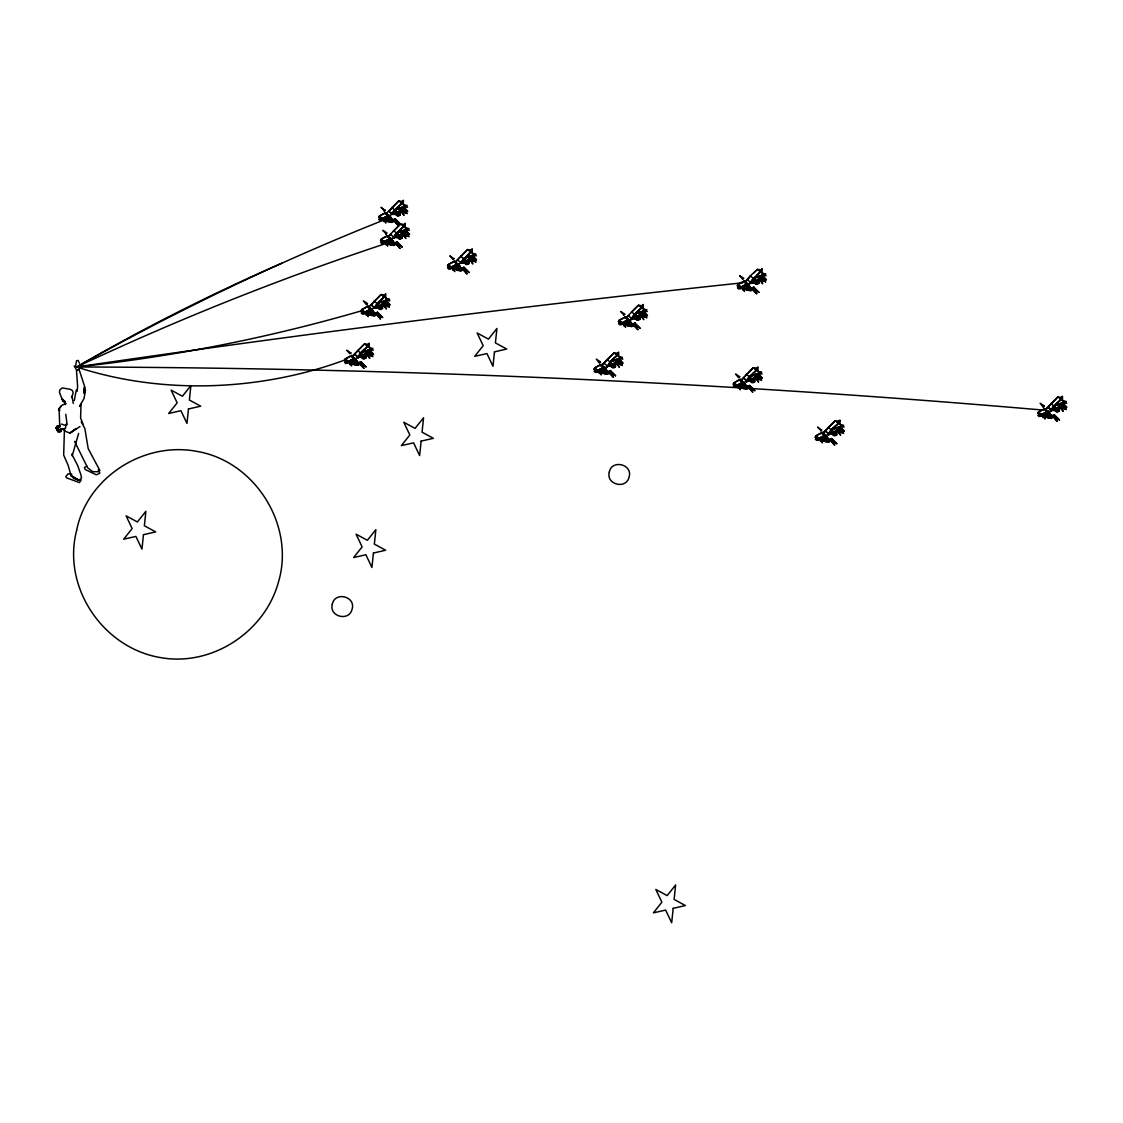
<?xml version="1.0" encoding="UTF-8"?>
<svg xmlns="http://www.w3.org/2000/svg" width="1123" height="1123" viewBox="0 0 1123 1123"><rect width="100%" height="100%" fill="white"/><g stroke="black" fill="none" stroke-linecap="round" stroke-linejoin="round"><path stroke-width="1.5" d="M57.329 427.161L57.343 425.968L59.112 425.631L59.547 426.712L57.68 427.442L58.508 430.46L56.585 427.119L58.031 427.105M66.089 424.101L65.457 428.368L59.561 429.66L61.905 429.66M74.286 400.616L76.308 390.018L77.234 391.211L77.613 386.27L76.448 369.846L74.23 365.986L76.897 367.389M72.209 455.84L78.61 433.422M73.276 403.466L72.026 396.208L71.549 397.528L73.206 393.275L72.518 390.692L70.342 389.33L62.242 387.912L59.884 389.892L59.463 392.376L63.028 401.585L65.008 401.852L65.12 404.547L65.766 403.747L62.144 405.122L59.07 408.519L59.786 427.091L59.954 425.336L57.764 427.245L57.764 428.705L57.273 427.049M363.852 368.26L359.023 362.715L360.806 361.69L366.014 366.87L359.023 362.715L363.852 368.26L360.806 361.69L366.014 366.87M380.43 318.876L375.601 313.331L377.384 312.306L382.606 317.486L375.601 313.331L380.43 318.876L377.384 312.306L382.606 317.486M398.075 225.316L393.261 219.771L395.043 218.76L400.251 223.926L393.261 219.771L398.075 225.316L395.043 218.76L400.251 223.926M399.942 248.394L395.114 242.835L396.896 241.824L402.104 247.004L395.114 242.835L399.942 248.394L396.896 241.824L402.104 247.004M466.929 273.886L462.115 268.341L463.897 267.316L469.105 272.496L462.115 268.341L466.929 273.886L463.897 267.316L469.105 272.496M608.147 372.19L610.351 370.618L608.147 372.19L613.383 377.188L610.351 370.618L615.558 375.784L608.568 371.629L609.873 371.194M632.6 324.589L634.79 323.017L632.6 324.589L637.836 329.586L634.79 323.017L639.998 328.183L633.007 324.028L634.313 323.592M751.498 288.737L753.687 287.165L751.498 288.737L756.734 293.735L753.687 287.165L758.895 292.345L751.905 288.176L753.21 287.741M752.635 392.067L747.82 386.509L749.603 385.498L754.81 390.664L747.82 386.509L752.635 392.067L749.603 385.498L754.81 390.664M834.642 445.115L829.813 439.57L831.596 438.546L836.803 443.725L829.813 439.57L834.642 445.115L831.596 438.546L836.803 443.725M1057.192 421.307L1052.363 415.749L1054.16 414.738L1059.368 419.918L1052.363 415.749L1057.192 421.307L1054.16 414.738L1059.368 419.918M353.731 355.149L364.498 343.919L373.285 350.194L369.748 349.941L373.51 354.349L369.186 350.404L372.822 354.868L368.512 350.952L372.85 356.609L367.474 351.794L370.997 356.033L366.533 352.538L369.818 358.363L365.775 353.155L368.639 355.865L365.017 353.787L366.154 356.651L364.006 354.601L365.986 357.914L362.715 355.696L365.017 358.307L362.125 356.216L364.764 358.855L361.55 356.735L363.515 358.995L360.974 357.268L357.956 356.861L357.69 358.279L360.525 352.945L367.572 346.46L368.807 343.82L366.407 345.491L368.512 344.48L364.498 343.919L351.822 356.623L356.454 360.441M393.906 237.107L393.766 238.273L394.047 236.995L397.051 237.388L399.606 239.115L397.626 236.869L400.855 238.988L398.216 236.349L401.093 238.427L398.791 235.816L402.076 238.048L400.097 234.735L402.245 236.785L401.108 233.907L404.715 235.984L401.866 233.289L405.908 238.497L402.624 232.672L407.088 236.167L403.564 231.914L408.94 236.742L404.589 231.085L408.912 234.988L405.277 230.524L409.586 234.482L405.838 230.075L409.362 230.327L400.574 224.038L387.912 236.756L392.545 240.575M631.8 318.3L631.673 319.465C632.319 313.106 641.065 311.085 642.791 305.133L640.391 306.818M750.613 282.519L750.571 282.547C751.034 280.231 760.004 273.605 761.689 269.295L759.288 270.966M746.613 380.781L746.472 381.946L746.753 380.669L743.665 378.114L742.514 378.956M1051.17 410.021L1051.03 411.186L1051.296 409.909L1048.222 407.368L1047.071 408.196M752.761 373.777L756.369 370.253L757.899 366.954L757.969 371.587L761.717 372.246L759.569 372.906L749.757 381.062L746.753 380.669L746.486 382.087C746.935 375.629 755.905 373.608 757.604 367.614L755.203 369.299L757.309 368.274L753.28 367.712L743.412 378.17L746.486 380.711L749.757 381.062L752.312 382.789L750.332 380.543L753.561 382.662L750.922 380.023L753.8 382.101L751.498 379.49L754.782 381.722L752.789 378.409L754.951 380.458L753.814 377.581L757.421 379.658L754.572 376.963L758.615 382.171L755.33 376.345L759.794 379.827L756.27 375.587L761.633 380.416L757.295 374.745L761.605 378.662L757.983 374.198L762.292 378.156L758.544 373.734L762.068 374.001L753.28 367.712L740.141 380.964M824.507 432.004L825.672 431.176L828.746 433.717L828.479 435.134C828.928 428.677 837.898 426.656 839.597 420.676L837.197 422.346L839.302 421.336L835.287 420.76L822.612 433.478L827.244 437.296M1057.319 403.017L1060.912 399.507L1062.456 396.194L1062.526 400.827L1066.274 401.501L1064.127 402.146L1054.315 410.302L1051.296 409.909L1051.03 411.327C1051.296 404.856 1060.589 402.862 1062.161 396.868L1059.761 398.539L1061.867 397.528L1057.838 396.952L1047.97 407.41L1051.044 409.951L1054.315 410.302L1056.855 412.029L1054.89 409.783L1058.105 411.902L1055.466 409.263L1058.357 411.341L1056.055 408.73L1059.34 410.962L1057.347 407.649L1059.508 409.698L1058.357 406.821L1061.979 408.898L1059.129 406.203L1063.172 411.411L1059.887 405.585L1064.351 409.081L1060.814 404.827L1066.19 409.656L1061.853 403.999L1066.162 407.902L1062.526 403.438L1066.85 407.396L1063.102 402.989L1066.625 403.241L1057.838 396.952L1044.685 410.204M357.69 358.139L357.956 356.861L354.657 359.43L356.496 360.722L351.331 355.472L345.126 358.995L344.438 360.343L346.165 359.851L344.621 362.617L347.175 360.694L345.589 363.543L354.405 358.012L356.496 360.722L355.682 359.809M750.332 275.879L757.379 269.38L766.167 275.668L762.629 275.416L766.391 279.824L762.068 275.865L765.704 280.343L761.394 276.426L765.732 282.084L760.355 277.255L763.879 281.508L759.415 278.013L762.699 283.838L758.657 278.63L761.52 281.326L757.899 279.248L759.036 282.126L756.888 280.076L758.867 283.389L755.582 281.157L757.885 283.768L755.007 281.691L757.646 284.33L754.431 282.21L756.397 284.456L753.842 282.729L750.838 282.336L750.571 283.614C751.119 277.648 760.524 274.854 761.984 268.636L762.054 273.254L765.802 273.928L753.407 278.42L750.332 275.879L744.703 282.098L746.753 283.782L744.212 280.932L738.008 284.47L737.32 285.818L739.046 285.326L737.502 288.092L740.057 286.168L738.471 289.018L747.286 283.487L751.301 288.176L748.62 285.902L751.68 289.481L747.89 286.183L751.68 290.576L747.146 286.463L750.487 290.296L746.304 286.786L750.585 290.857L745.588 287.053L749.336 290.632L744.731 287.376L747.974 290.464L744.086 287.628L746.669 290.099L743.314 287.923L744.535 291.461L742.542 288.218L738.008 284.47L743.791 281.62L745.854 283.319M822.134 434.011L835.287 420.76L844.075 427.049L840.537 426.796L844.285 431.204L839.976 427.245L843.612 431.723L839.288 427.807L843.64 433.464L838.263 428.635L841.787 432.888L837.323 429.393L840.608 435.219L836.565 430.011L839.414 432.72L835.807 430.628L836.944 433.506L834.796 431.457L836.775 434.769L833.491 432.537L835.793 435.163L832.915 433.071L835.554 435.71L832.34 433.59L834.305 435.85L831.75 434.11L828.746 433.717L828.465 434.994L828.606 433.829L825.405 431.218M393.541 230.538L396.616 233.079L409.011 228.573L405.263 227.913L405.192 223.28C403.438 229.106 392.938 234.875 393.78 238.413C394.229 231.956 403.199 229.934 404.898 223.94L402.497 225.625L404.603 224.614L400.574 224.038L393.373 231.071M456.808 260.775L467.575 249.545L476.363 255.819L472.839 255.567L476.587 259.974L472.278 256.03L475.913 260.494L471.59 256.577L475.927 262.235L470.565 257.42L474.088 261.659L469.625 258.178L472.909 263.989L468.867 258.795L471.716 261.491L468.109 259.413L469.246 262.277L467.098 260.227L469.077 263.54L465.792 261.322L468.094 263.933L465.217 261.841L467.856 264.495L464.627 262.375L466.606 264.621L464.052 262.894L463.617 258.571L476.012 254.079L472.264 253.405L472.193 248.787C470.762 253.503 461.202 260.325 460.823 262.67L470.663 252.085L471.899 249.446L469.498 251.131L471.604 250.106L467.575 249.545L454.899 262.249L459.546 266.081M349.815 353.717L346.768 350.208L350.895 353.169M366.688 304.628L367.474 303.786M385.849 234.033L387 232.966L382.859 230.341L386.2 234.131M453.973 258.795L449.86 255.833L453.201 259.638M600.426 362.083L599.359 362.631M391.688 207.46L394.763 210.015L407.158 205.509L403.41 204.849L403.339 200.217C404.406 204.218 384.613 215.223 395.198 214.325C391.829 207.769 402.118 206.534 403.045 200.877L400.644 202.561L402.75 201.536L398.721 200.975L388.853 211.433L391.927 213.974L395.198 214.325L397.753 216.051L395.773 213.805L399.002 215.925L396.363 213.272L399.241 215.363L396.938 212.752L400.223 214.97L398.23 211.657L400.392 213.721L399.241 210.843L402.862 212.921L400.013 210.226L404.055 215.419L400.771 209.608L405.235 213.089L401.697 208.85L407.073 213.679L402.736 208.008L407.045 211.924L403.424 207.46L407.733 211.419L403.985 206.997L407.509 207.25L398.721 200.975L385.582 214.226L385.147 213.216L379.349 216.065L378.676 217.399L380.388 216.921L378.858 219.687L381.413 217.764L379.827 220.613L388.642 215.069L392.643 219.771L389.976 217.483L393.036 221.077L389.246 217.764L393.022 222.172L388.502 218.059L391.843 221.891L387.66 218.367L391.927 222.452L386.93 218.648L390.678 222.214L386.087 218.971L389.316 222.059L385.428 219.224L388.011 221.68L384.656 219.518L385.877 223.056L383.898 219.813L379.349 216.065L385.554 212.528L390.734 217.778L388.418 215.391L382.438 218.606L381.216 220.459L390.65 217.23L387.07 214.535L390.692 217.511M390.706 234.496L393.78 237.037L397.051 237.388L396.587 233.275L406.863 229.232L397.051 237.388L393.822 237.781M370.309 305.765L381.076 294.535L389.863 300.81L386.34 300.557L390.088 304.965L385.765 301.02L389.4 305.484L385.091 301.568L389.428 307.225L384.052 302.41L387.589 306.649L383.125 303.168L386.41 308.979L382.367 303.786L385.217 306.481L381.595 304.403L382.746 307.267L380.585 305.217L382.578 308.53L379.293 306.312L381.595 308.923L378.704 306.832L381.343 309.471L378.128 307.365L380.093 309.611L377.553 307.884C374.17 301.315 384.473 300.094 385.4 294.437L382.999 296.121L385.105 295.096L381.076 294.535L368.4 307.239L373.047 311.071M357.732 357.044L360.497 353.141L370.772 349.113C371.404 353.408 351.331 357.563 360.974 357.268C357.591 350.474 368.428 349.239 369.102 343.161L369.172 347.779L372.92 348.453L360.525 352.945L357.451 350.404M457.707 260.003L460.781 262.543L464.052 262.894L463.588 258.767L473.864 254.739L464.052 262.894L460.795 262.866M600.875 366.084L614.028 352.833L622.816 359.121L619.292 358.855L623.04 363.276L618.717 359.318L622.353 363.782L618.043 359.865L622.381 365.536L617.004 360.708L620.542 364.961L616.078 361.466L619.363 367.291L615.32 362.083L618.169 364.778L614.548 362.701L615.699 365.579L613.537 363.529L615.53 366.842L612.246 364.61L614.548 367.221L611.67 365.143L614.295 367.783L611.08 365.663L613.046 367.909L610.505 366.182C607.122 359.627 617.425 358.405 618.352 352.734L615.951 354.419L618.057 353.408L614.028 352.833L601.352 365.536L605.999 369.369M631.73 318.974L634.958 318.581C631.575 311.801 642.412 310.552 643.086 304.473L643.156 309.106L646.904 309.766L634.509 314.272L634.958 318.581L637.499 320.308L635.534 318.062L638.748 320.181L636.109 317.542L639.001 319.62L636.699 317.009L639.97 319.241L637.99 315.928L640.138 317.977L639.001 315.1L642.623 317.177L639.759 314.482L643.802 319.69L640.531 313.864L644.981 317.346L641.458 313.106L646.834 317.935L642.496 312.264L646.806 316.181L643.17 311.717L647.494 315.675L643.732 311.253L647.269 311.52L638.482 305.231L625.806 317.935L628.88 320.49L631.94 318.188L634.958 318.581L644.756 310.425L634.481 314.468L631.73 318.974L628.599 315.689M747.497 279.838L750.571 282.378L753.842 282.729L753.379 278.616L763.654 274.574L753.842 282.729L750.585 282.715M746.528 381.455L749.294 376.949L751.919 379.111L746.528 381.455L749.757 381.062L749.294 376.949L756.369 370.253M828.493 434.096L831.287 429.997L841.562 425.954L833.912 432.158L828.479 433.773L831.75 434.11C828.367 427.33 839.218 426.094 839.892 420.016L839.962 424.634L843.71 425.308L831.315 429.8L831.75 434.11L828.521 434.503L828.746 433.717M1058.175 404.659L1064.127 402.146L1053.851 406.189L1051.086 410.695L1054.315 410.302L1053.851 406.189L1060.912 399.507M380.557 300.585L384.15 297.076L385.68 293.777L385.765 298.395L389.513 299.069L377.117 303.561L374.324 308.278L371.194 304.993M613.509 358.897L617.103 355.373L618.647 352.075L618.717 356.707L622.465 357.367L610.07 361.873L607.22 367.207L607.487 365.789L610.505 366.182L620.317 358.026L610.042 362.069L607.276 366.575M384.389 220.613L383.898 221.596L383.898 219.813L388.642 215.069L388.221 215.756L390.65 217.23L382.438 218.606L385.329 217.174M386.242 243.691L385.751 244.674L385.751 242.877L390.495 238.132L394.496 242.835L391.829 240.561L394.889 244.14L391.099 240.841L394.889 245.235L390.355 241.122L393.696 244.954L389.513 241.445L393.794 245.516L388.797 241.712L392.531 245.291L387.94 242.035L391.169 245.123L387.281 242.287L389.878 244.758L386.523 242.582L387.744 246.119L385.751 242.877L381.216 239.129L380.529 240.476L382.255 239.985L380.711 242.75L383.266 240.827L381.68 243.677L390.495 238.132L392.587 240.855L390.271 238.455L384.291 241.67L383.069 243.523L392.503 240.308L387.421 235.591L381.216 239.129L387 236.279M366.744 314.173L366.252 315.156L366.238 313.359L370.983 308.628L374.998 313.317L372.331 311.043L375.391 314.622L371.587 311.324L375.377 315.717L370.857 311.604L374.198 315.437L370.014 311.927L374.282 316.012L369.285 312.208L373.033 315.774L368.442 312.531L371.671 315.605L367.783 312.784L370.365 315.24L367.01 313.064L368.232 316.616L366.238 313.359L361.704 309.611L361.016 310.959L362.743 310.467L361.213 313.233L363.768 311.31L362.182 314.159L370.983 308.628L373.089 311.338L370.772 308.951L364.793 312.166L363.557 314.019L373.004 310.79L367.909 306.088L361.704 309.611L367.502 306.761M350.151 363.557L349.66 364.54L349.66 362.743L354.405 358.012L353.998 358.7L358.419 362.701L355.738 360.427L358.798 364.006L355.008 360.708L358.798 365.101L354.264 360.988L357.605 364.821L353.422 361.311L357.704 365.396L352.706 361.592L356.454 365.157L351.85 361.915L355.093 364.989L351.204 362.153L353.787 364.624L350.432 362.448L351.653 365.986L349.66 362.743L345.126 358.995L350.923 356.145M453.243 269.183L452.751 270.166L452.751 268.369L457.496 263.638L461.497 268.327L458.83 266.053L461.89 269.632L458.1 266.333L461.876 270.741L457.356 266.614L460.697 270.446L456.514 266.937L460.795 271.022L455.798 267.218L459.532 270.783L454.941 267.541L458.17 270.615L454.282 267.793L456.879 270.25L453.524 268.088L454.745 271.626L452.751 268.369L448.217 264.621L447.53 265.969L449.242 265.477L447.712 268.257L450.267 266.319L448.681 269.169L457.496 263.638L459.588 266.348L454.408 261.098L448.217 264.621L454.001 261.771L459.504 265.8L450.07 269.029L451.292 267.176L457.272 263.961M599.696 372.485L599.205 373.468L599.191 371.671L603.935 366.926L607.95 371.629L605.283 369.355L608.343 372.934L604.539 369.635L608.329 374.029L603.809 369.916L607.15 373.748L602.967 370.239L607.234 374.31L602.237 370.506L605.985 374.085L601.395 370.829L604.623 373.917L600.735 371.081L603.318 373.552L599.963 371.376L601.184 374.914L599.191 371.671L594.657 367.923L593.969 369.27L595.695 368.779L594.165 371.545L596.72 369.621L595.134 372.471L603.935 366.926L606.041 369.649L603.725 367.249L597.745 370.464L596.51 372.317L605.957 369.088L600.861 364.385L594.657 367.923L600.454 365.073L605.957 369.088L597.745 370.464L600.637 369.046M624.149 324.884L623.644 325.867L623.644 324.07L628.389 319.325L632.403 324.028L629.722 321.754L632.782 325.333L628.992 322.034L632.782 326.428L628.248 322.315L631.589 326.147L627.406 322.638L631.688 326.709L626.69 322.905L630.438 326.484L625.834 323.227L629.077 326.316L625.188 323.48L627.771 325.951L624.416 323.775L625.637 327.312L623.644 324.07L619.11 320.322L618.422 321.669L620.149 321.178L618.605 323.943L621.159 322.02L619.573 324.87L628.389 319.325L628.88 320.49L625.314 316.784L619.11 320.322L624.907 317.472L625.329 318.483L628.866 315.633L627.715 316.475M743.033 289.032L742.542 290.015L742.542 288.218L747.286 283.487L744.212 280.932M738.948 387.365L738.457 388.347L738.457 386.551L743.201 381.806L747.202 386.509L744.535 384.234L747.595 387.814L743.805 384.515L747.581 388.909L743.061 384.796L746.402 388.628L742.219 385.119L746.5 389.19L741.489 385.386L745.237 388.965L740.647 385.708L743.875 388.797L739.987 385.961L742.57 388.432L739.229 386.256L740.436 389.793L738.457 386.551L733.923 382.803L733.235 384.15L734.947 383.659L733.417 386.424L735.972 384.501L734.386 387.351L743.201 381.806L745.293 384.529L742.977 382.129L736.997 385.343L735.776 387.196L745.209 383.968L740.113 379.265L733.923 382.803L739.706 379.953M820.941 440.413L820.45 441.395L820.45 439.598L825.194 434.868L829.209 439.556L826.528 437.282L829.588 440.862L825.798 437.563L829.588 441.957L825.054 437.844L828.395 441.676L824.212 438.167L828.493 442.237L823.496 438.433L827.23 442.013L822.64 438.77L825.868 441.844L821.994 439.009L824.577 441.479L821.222 439.304L822.443 442.841L820.45 439.598L815.916 435.85L815.228 437.198L816.954 436.707L815.41 439.472L817.965 437.549L816.379 440.398L825.194 434.868L827.286 437.577L822.12 432.313L815.916 435.85L821.699 433.001M1043.506 416.605L1043.014 417.588L1043 415.791L1047.745 411.046L1051.76 415.749L1049.093 413.475L1052.153 417.054L1048.349 413.755L1052.139 418.149L1047.619 414.036L1050.96 417.868L1046.776 414.359L1051.044 418.43L1046.046 414.626L1049.794 418.205L1045.204 414.949L1048.433 418.037L1044.544 415.201L1047.127 417.672L1043.772 415.496L1044.994 419.033L1043 415.791L1038.466 412.043L1037.778 413.39L1039.505 412.899L1037.975 415.664L1040.53 413.741L1038.943 416.591L1047.745 411.046L1049.851 413.769L1047.534 411.369L1041.554 414.584L1040.319 416.436L1049.766 413.222L1044.671 408.505L1038.466 412.043L1044.264 409.193M384.992 210.464L381.006 207.278L384.557 210.927M821.545 430.249L817.558 427.063L821.124 430.713M390.734 239.662L390.495 238.132L387.421 235.591M367.684 310.734L364.793 312.166L373.004 310.79L367.909 306.088M457.089 264.326L457.496 263.638L454.408 261.098M825.208 436.552L825.194 434.868L822.12 432.313M1051.296 409.909L1047.773 412.745L1047.745 411.046L1044.671 408.505M59.182 431.681L60.544 429.66M75.452 366.982L76.561 360.68L78.245 360.511L79.41 363.22M58.452 409.979L61.007 406.175M747.764 279.795L750.164 276.412M391.899 214.156L395.198 214.325L405.01 206.169L394.735 210.198L391.969 214.718M377.089 303.757L374.282 307.856L377.553 307.884L387.365 299.729L377.089 303.757L379.714 305.933L374.282 307.534L377.553 307.884L377.117 303.561L374.029 301.02M390.509 239.831L393.78 237.037L399.212 235.437L396.587 233.275M372.26 310.425L373.089 311.338L371.25 310.046L374.535 307.477L377.553 307.884M356.412 360.174L354.419 359.697L354.896 359.163L356.412 360.174L346.979 363.403L348.2 361.536L354.18 358.335L356.412 360.174L348.2 361.536L351.092 360.118M458.76 265.435L459.588 266.348L457.51 265.337L461.048 262.487L464.052 262.894M605.213 368.723L606.041 369.649L603.963 368.625L607.487 365.789L607.22 367.067L607.361 365.901L604.16 363.291M747.286 283.487L747.623 286.379L747.3 285.172L750.838 282.336M740.731 380.795L743.215 383.505L746.486 380.711M825.447 436.286L827.202 437.029L817.769 440.244L818.99 438.391L824.97 435.177L825.447 436.286L827.553 434.517M1045.724 411.046L1049.808 413.489M371.25 310.046L373.089 311.338M457.987 264.789L459.588 266.348L457.987 264.789L459.504 265.8L451.292 267.176L454.183 265.744M604.202 368.358L606.041 369.649L603.725 367.249M398.202 207.039L401.809 203.516M400.055 230.103L403.662 226.593M363.964 349.969L367.572 346.46M467.056 255.595L470.663 252.085M632.474 311.085L638.482 305.231L642.496 305.793M637.948 311.296L641.556 307.772M753.772 272.903L757.379 269.38L761.394 269.955M756.846 275.444L760.453 271.934M834.754 426.824L838.362 423.315M350.151 353.226L350.909 352.847M453.229 258.852L453.987 258.472M384.15 297.076L377.117 303.561L382.578 308.53M617.103 355.373L610.07 361.873L610.505 366.182L607.234 366.168M354.615 354.363L357.69 356.917L360.974 357.268L363.122 355.317L360.497 353.141M831.75 434.11L833.912 432.158L828.241 427.259M387.435 237.29L390.958 234.454L389.807 235.283M600.861 364.385L603.935 366.926L604.174 368.442M743.791 281.62L744.226 282.631L746.584 280.736M747.3 285.172L749.378 286.197L747.062 283.796L741.082 287.011L739.86 288.864L749.294 285.649L747.778 284.638L749.378 286.197L747.3 285.172L749.294 285.649L741.082 287.011L743.973 285.593M603.262 364.077L604.413 363.248M57.062 426.164L56.15 428.242L57.975 431.976L61.232 431.288L59.435 431.976M378.676 217.399L379.967 216.571M380.529 240.476L381.834 239.634M361.016 310.959L362.322 310.13M447.53 265.969L448.821 265.14M344.438 360.343L345.744 359.5M618.422 321.669L619.728 320.827M593.969 369.27L595.274 368.428M737.32 285.818L738.625 284.975M733.235 384.15L734.526 383.308M815.228 437.198L816.533 436.356M1037.778 413.39L1039.084 412.548M79.972 426.558L69.991 433.071L65.864 431.555L62.748 428.804M625.09 321.445L622.184 322.863L630.396 321.487L628.164 319.648L622.184 322.863L620.963 324.715L630.438 321.768L629.666 321.122L630.48 322.048M86.948 466.199L84.393 467.491L85.236 469.554L96.381 474.847L99.821 473.162L98.305 469.793M387.182 240.252L384.291 241.67L392.503 240.308L390.088 238.82M739.889 383.926L736.997 385.343L745.209 383.968L740.113 379.265M821.882 436.973L818.99 438.391L827.202 437.029L824.787 435.542M1044.446 413.166L1041.554 414.584L1049.766 413.222L1047.338 411.734M64.699 404.252L65.766 403.747M399.058 208.667L405.01 206.169M400.911 231.745L406.863 229.232M467.912 257.237L473.864 254.739M381.413 302.227L387.365 299.729M364.835 351.611L370.772 349.113M638.819 312.924L644.756 310.425M757.716 277.086L763.654 274.574M614.365 360.525L620.317 358.026M753.617 375.405L759.569 372.906L749.322 376.752L746.248 374.212M835.624 428.467L841.562 425.954M749.294 376.949L759.569 372.906M1064.127 402.146L1053.879 405.993L1050.791 403.452M393.261 219.771L394.566 219.336M395.114 242.835L396.419 242.4M462.115 268.341L463.42 267.906M375.601 313.331L376.921 312.882M359.023 362.715L360.329 362.266M747.82 386.509L749.125 386.073M829.813 439.57L831.118 439.121M1052.363 415.749L1053.683 415.313M1044.292 406.007L1043.267 407.116M394.735 210.198L397.36 212.373L391.927 213.974L389.134 216.22L390.734 217.778L388.418 215.391M460.781 262.543L466.213 260.943L460.542 256.03M750.571 282.378L756.004 280.778L753.379 278.616M631.435 311.731L637.106 316.63L631.673 318.23L634.958 318.581M610.042 362.069L612.667 364.231L607.234 365.831L610.505 366.182M1051.044 409.951L1056.476 408.351L1053.851 406.189M78.371 366.716C299.167 334.289 520.609 306.34 742.528 282.814M78.399 366.982C400.335 367.923 722.229 382.325 1042.972 410.063M388.656 216.767L390.65 217.23M457.51 265.337L459.504 265.8M371.011 310.327L373.004 310.79M603.963 368.625L605.957 369.088M71.872 474.131L67.998 473.878L65.836 476.517L66.383 477.794L79.466 482.581L81.207 479.928M385.133 209.903L384.038 211.096M739.692 376.64L738.555 377.707L735.565 374.015L739.734 376.767M821.699 429.688L820.59 430.895M61.526 424.087L64.783 425.182L67.127 424.662L65.766 414.289M746.879 284.161L749.294 285.649M627.982 320.013L630.396 321.487M1044.25 405.88L1040.123 403.255L1043.141 407.073M600.482 361.887L596.313 359.135L599.331 362.954M367.488 303.463L363.361 300.824L366.379 304.656M1053.711 406.526L1056.476 408.351M753.252 278.953L756.004 280.778M831.16 430.334L833.912 432.158M749.153 377.286L751.919 379.111M634.355 314.805L637.106 316.63M394.594 210.548L397.36 212.373M463.462 259.118L466.213 260.943M609.901 362.406L612.667 364.231M396.461 233.612L399.212 235.437M376.949 304.108L379.714 305.933M360.371 353.492L363.122 355.317M1049.022 412.843L1049.851 413.769L1047.534 411.369M749.336 285.916L747.778 284.638L749.378 286.197L748.564 285.284M745.251 384.248L740.604 380.416M1045.162 409.67L1049.851 413.769M625.314 316.784L628.389 319.325M606.981 359.332L615.53 366.842M389.105 211.377L391.155 213.075M371.46 304.937L373.51 306.635M368.526 307.618L370.576 309.316M354.882 354.321L356.932 356.019M351.948 357.002L353.998 358.7M79.396 370.393L84.857 387.281L83.916 392.966L85.432 390.214L84.043 398.468L79.551 406.428L81.01 404.14L80.617 418.023L83.144 424.368M1059.34 410.962L1053.879 405.993L1054.315 410.302M758.867 283.389L753.407 278.42L753.842 282.729M831.315 429.8L836.775 434.769M754.782 381.722L749.322 376.752L749.757 381.062M634.509 314.272L639.97 319.241M463.617 258.571L469.077 263.54M400.223 214.97L394.763 210.015L395.198 214.325M402.076 238.048L396.616 233.079L397.051 237.388M365.986 357.914L360.525 352.945L360.974 357.268M1045.625 410.751L1047.773 412.745M753.673 287.348L758.895 292.345M634.776 323.199L639.998 328.183M610.322 370.801L615.558 375.784M825.686 436.019L827.286 437.577L826.458 436.665M356.496 360.722L351.331 355.472M744.465 383.603L745.293 384.529L742.977 382.129M389.906 216.865L390.734 217.778M391.759 239.929L392.587 240.855L390.271 238.455M751.905 288.176L756.734 293.735M633.007 324.028L637.836 329.586M608.568 371.629L613.383 377.188M81.179 421.644L84.843 428.607L88.198 448.624L99.849 470.453L97.729 471.73L92.746 471.688L87.65 467.8L74.581 441.381M71.746 454.099L77.627 465.399L80.842 474.594L81.544 477.949L79.003 480.279L73.978 478.51L71.044 475.661L68.18 465.455L63.674 455.054L64.432 429.225M628.164 319.648L628.641 320.757M354.18 358.335L354.657 359.43M385.554 212.528L386.045 213.679M59.07 408.519L59.814 410.751M1054.16 414.738L1054.609 417.195M831.596 438.546L832.045 441.002M753.687 287.165L754.137 289.622M749.603 385.498L750.052 387.954M634.79 323.017L635.253 325.473M610.351 370.618L610.8 373.075M463.897 267.316L464.346 269.773M395.043 218.76L395.493 221.203M396.896 241.824L397.345 244.281M377.384 312.306L377.847 314.763M360.806 361.69L361.269 364.147M78.105 366.14A2235.809 1798.274 -4.9 0 1 387.379 218.606M78.231 366.224A2450.035 2066.306 -5.8 0 1 390.453 242.007M78.133 366.112A1711.143 1308.323 -7.7 0 1 281.831 263.231M362.027 310.664A1331.738 1072.212 -17 0 1 78.287 366.8M346.74 359.29A311.408 225.414 -6.3 0 1 78.259 367.502M84.436 387.253L83.916 392.966L85.432 390.214L84.646 391.787L84.436 387.253M143.449 534.702L141.961 549.147L135.897 536.415L123.67 539.208L132.149 528.554L126.099 515.836L137.399 521.97L145.878 511.316L144.376 525.775L155.676 531.909L143.449 534.702M188.453 408.969L186.965 423.413L180.901 410.695L168.675 413.475L177.167 402.834L171.103 390.102L182.403 396.251L190.882 385.596L189.38 400.041L200.68 406.175L188.453 408.969M373.426 553.021L371.924 567.466L365.873 554.748L353.647 557.541L362.125 546.887L356.075 534.155L367.375 540.303L375.854 529.649L374.352 544.094L385.652 550.242L373.426 553.021M421.139 441.114L419.637 455.559L413.573 442.841L401.36 445.62L409.839 434.966L403.775 422.248L415.075 428.382L423.553 417.742L422.066 432.187L433.352 438.321L421.139 441.114M494.485 351.836L492.983 366.28L486.933 353.563L474.706 356.342L483.185 345.702L477.135 332.969L488.435 339.118L496.913 328.463L495.411 342.908L506.712 349.042L494.485 351.836M673.182 908.339L671.68 922.783L665.63 910.065L653.404 912.845L661.882 902.19L655.832 889.472L667.132 895.607L675.611 884.966L674.109 899.411L685.409 905.545L673.182 908.339M76.603 530.533C61.905 587.104 102.937 647.943 160.336 657.559C212.008 666.95 265.253 631.772 278.63 581.461C295.167 524.778 254.584 460.739 196.427 451.306C143.576 441.367 87.032 477.345 76.603 530.533M332.31 604.23C328.758 616.695 349.267 621.861 352.089 609.228C356.145 596.425 334.71 591.091 332.31 604.23M609.298 472.123C605.746 484.589 626.255 489.754 629.077 477.107C633.133 464.318 611.684 458.984 609.298 472.123M631.94 318.188L631.673 319.606L631.94 318.188M623.798 315.03L620.752 311.534L624.893 314.159L623.798 315.03M742.696 279.178L739.65 275.682L743.791 278.307L742.696 279.178M78.919 369.032L77.852 370.071L78.919 369.032M75.971 428.705L69.991 433.071L75.971 428.705M64.966 401.444L63.632 401.543L62.102 399.058L64.966 401.444M62.158 429.351L59.87 429.435L62.158 429.351M79.003 480.265L71.044 475.647L79.003 480.279M56.936 430.053L56.29 427.4L56.936 430.053"/></g></svg>
